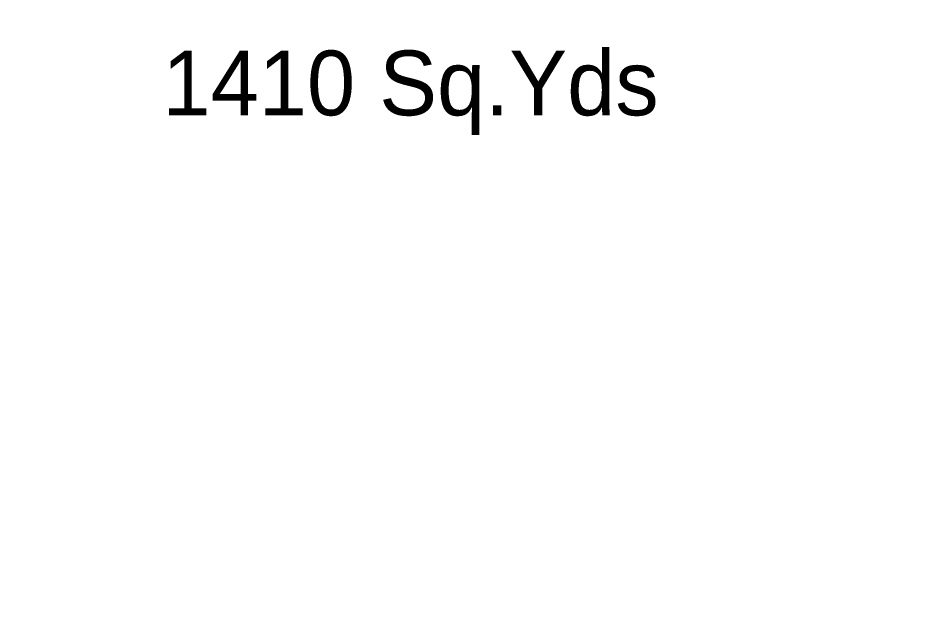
# Model space of a CAD drawing. Header units: millimetres. Extents: x -176651 to 424033, y -469666 to 486614.
# Drawn here: x 238478 to 248994, y 32764 to 39776 of the extents above; entities that cross this region are included whole.
import ezdxf
from ezdxf import colors
from ezdxf.entities.mleader import LeaderData, LeaderLine
from ezdxf.math import Vec2, Vec3

# ---------------------------------------------------------------- set-up
doc = ezdxf.new("R2010")
doc.units = ezdxf.units.MM
doc.layers.add('ad-Plot Areas-Sq.Yds', color=7, linetype='Continuous')
doc.layers.add('Site Levels$0$ad-Lvl-Entance road', color=4, linetype='Continuous')
doc.styles.add('MtX_Century_Gothic', font='GOTHIC.TTF')
doc.styles.add('Site Levels$0$Standard', font='arial.ttf')

# ---------------------------------------------------------------- blocks, each defined once
blk = doc.blocks.new('A$Cbbea0351')
at = {"layer": 'ad-Plot Areas-Sq.Yds', "linetype": 'Continuous', "insert": (-124558, -427701), "char_height": 750, "width": 7884.16, "attachment_point": 5, "style": 'MtX_Century_Gothic', "bg_fill": 2}
blk.add_mtext('1410 Sq.Yds', dxfattribs=at)
blk = doc.blocks.new('Site Levels$0$zw$1B0B')
at = {"layer": 'Site Levels$0$ad-Lvl-Entance road'}
ml = blk.add_multileader_mtext('Standard', dxfattribs=at)
ml.set_content('{\\fArial|b1|i0|c0|p34;496.36}', color=256, style='Site Levels$0$Standard')
ml.set_leader_properties()
ml.build(insert=Vec2(0, 0))
ml.multileader.update_dxf_attribs({"has_text_frame": 1, "arrow_head_size": 1219, "scale": 12})
ctx = ml.context
ctx.base_point, ctx.scale, ctx.char_height, ctx.arrow_head_size, ctx.landing_gap_size, ctx.plane_origin = Vec3(215314, -65446), 12, 1219.19, 1219, 610, Vec3(213475, -60726)
notes = []
notes.append((ctx, [(0, (1, 1, 0), (214470, -65446), (1, 0), 845, [(0, [(213475, -60726)], 0, [])])]))
ctx.mtext.insert, ctx.mtext.width, ctx.mtext.defined_height, ctx.mtext.flow_direction = Vec3(215924, -64826), 5138.49, 1392, 5
ctx.mtext.has_bg_fill, ctx.mtext.bg_color, ctx.mtext.bg_scale_factor, ctx.mtext.bg_transparency, ctx.mtext.use_window_bg_color = 1, -1027028792, 1.5, 0, 1
for ctx, leaders in notes:
    for number, flags, end, landing, length, lines in leaders:
        leader = LeaderData()
        leader.index, (leader.has_last_leader_line, leader.has_dogleg_vector, leader.attachment_direction) = number, flags
        leader.last_leader_point, leader.dogleg_vector, leader.dogleg_length = Vec3(end), Vec3(landing), length
        for number, points, colour, breaks in lines:
            line = LeaderLine()
            line.index, line.vertices, line.color, line.breaks = number, Vec3.list(points), colors.encode_raw_color(colour), breaks
            leader.lines.append(line)
        ctx.leaders.append(leader)
blk = doc.blocks.new('Site Levels')
at = {"layer": 'Site Levels$0$ad-Lvl-Entance road', "ltscale": 5}
blk.add_blockref('Site Levels$0$zw$1B0B', (-5983, 99419), dxfattribs=at)

msp = doc.modelspace()

# ---------------------------------------------------------------- block references
at = {"ltscale": 5}
msp.add_blockref('A$Cbbea0351', (367577, 466614), dxfattribs=at)

# ---------------------------------------------------------------- next in the draw order: block references
msp.add_blockref('Site Levels', (0, 0), dxfattribs=at)

doc.saveas('drawing.dxf')
